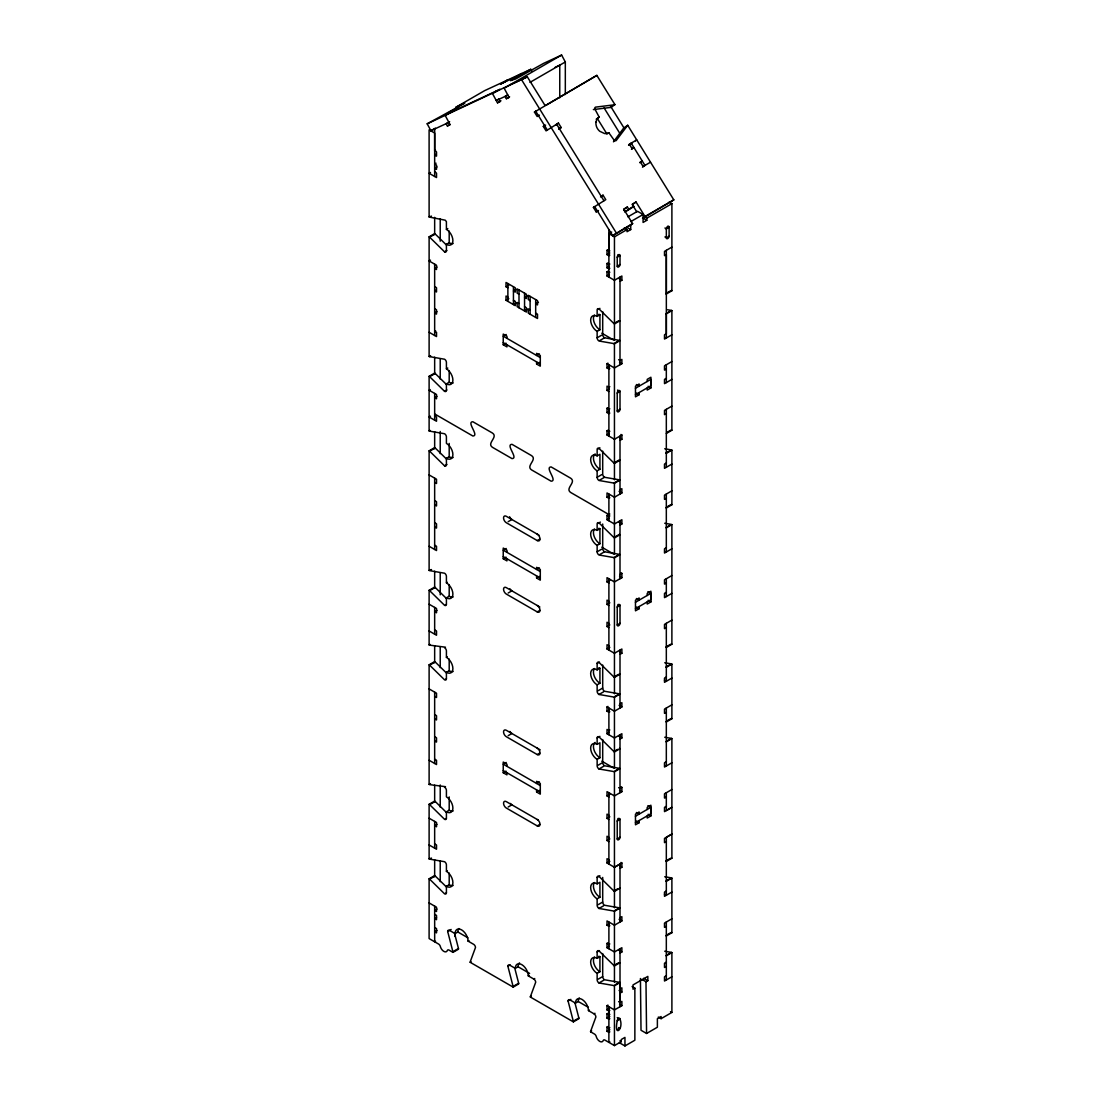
<?xml version="1.0" encoding="UTF-8"?>
<svg xmlns="http://www.w3.org/2000/svg" width="1101" height="1101" viewBox="0 0 1101 1101"><rect width="100%" height="100%" fill="white"/><g stroke="black" fill="none" stroke-linecap="round" stroke-linejoin="round"><path stroke-width="1.5" d="M454.548 933.318L458.456 948.498A2.615 1.514 60 0 1 458.539 949.158L452.979 952.365L449.07 950.108A2.615 1.514 60 0 0 447.323 950.521A5.244 3.028 60 0 1 443.827 951.36A5.244 3.028 60 0 1 440.331 946.488A2.615 1.514 60 0 0 438.583 944.052L429.101 938.575L429.115 878.777L434.675 875.57A2.629 1.514 60 0 1 435.212 875.969L446.387 886.938M434.675 171.219L436.533 173.27L436.533 177.55L429.101 173.27L430.505 172.472M436.051 154.278L434.661 155.076L436.533 156.149L436.533 151.869L434.675 150.809L434.675 128.982M609.816 1018.673L608.894 1019.196L607.023 1018.122L607.023 1013.842L608.881 1014.916L608.881 1010.993L609.803 1010.457M609.816 255.129L608.894 255.666L607.023 254.592L607.023 250.312L608.881 251.386L608.881 229.559M620.001 1006.713L620.001 982.56L614.441 985.78L614.454 1045.592L621.253 1041.67L621.253 1039.537L624.955 1037.39L624.955 1045.95L619.395 1042.743M666.325 337.993L666.325 313.854L671.885 310.633L671.885 430.257L666.325 433.464M669.119 202.075L671.899 203.671L671.885 290.774L666.325 293.981L666.339 250.326M617.221 1020.792L620.001 1019.196C624.047 1029.05 613.684 1038.257 617.221 1020.792A1.968 1.129 -60 0 1 618.624 1018.397A1.968 1.129 -60 0 1 620.014 1019.196L617.234 1017.599M595.999 122.06L596.742 119.72A9.152 7.473 54.6 0 1 599.178 117.119L594.623 108.559A2.629 2.147 54.9 0 1 595.517 107.141L614.317 104.815A2.574 2.092 55.6 0 0 614.909 104.595L596.838 75.391L534.439 112.054L537.192 116.513L539.352 115.096M574.942 1002.832L578.851 1018.012A2.615 1.514 60 0 1 578.933 1018.659L573.373 1021.879L530.379 997.052A2.615 1.514 60 0 1 530.462 996.488L535.678 982.285A2.615 1.514 60 0 0 533.82 979.064L528.26 975.858A9.18 5.299 60 0 0 521.778 964.627A9.18 5.299 60 0 0 515.296 968.371L509.735 965.164A2.615 1.514 60 0 0 507.878 966.224L513.094 986.468A2.615 1.514 60 0 1 513.176 987.115L518.736 983.909A2.615 1.514 60 0 0 518.654 983.248L514.745 968.082M614.454 1045.592L604.972 1040.115A2.615 1.514 60 0 0 603.486 1040.115L602.701 1041.367A5.244 3.028 60 0 1 599.178 1040.995A5.244 3.028 60 0 1 596.233 1036.495A2.615 1.514 60 0 0 594.485 1034.059L590.576 1031.802A2.615 1.514 60 0 1 590.659 1031.238L595.875 1017.035A2.615 1.514 60 0 0 594.017 1013.828L588.457 1010.608A9.18 5.299 60 0 0 581.975 999.378A9.18 5.299 60 0 0 575.493 1003.121L569.933 999.914A2.615 1.514 60 0 0 568.075 1000.988L573.291 1021.219A2.615 1.514 60 0 1 573.373 1021.879M613.463 141.823L623.496 128.294A2.574 2.106 54.6 0 1 623.84 127.977L627.694 125.266L673.812 199.859L642.709 218.287M596.838 75.391L545.986 105.228M558.716 129.299L561.193 127.551L558.441 123.092L546.068 130.868L543.316 126.422L544.555 125.542M555.964 124.853L558.441 123.092M593.37 109.577L610.601 107.43L612.459 106.123M614.909 104.595L611.179 107.224A2.629 2.147 55.7 0 1 610.752 107.403L610.601 107.43M596.219 119.252A9.138 7.446 54.9 0 1 597.32 118.44L599.178 117.119M627.694 125.266L616.175 140.556A2.629 2.147 55.1 0 1 614.468 140.667L608.825 132.712L606.954 134.019L597.32 118.44M628.712 144.878L631.19 143.13L644.966 165.411L642.489 167.159M635.511 140.804L636.75 139.923L629.332 144.203L632.098 148.663L633.942 147.589L631.465 149.337M639.722 162.7L642.213 160.952L640.355 162.026L643.108 166.471L650.526 162.191M600.54 196.941L603.031 195.194L605.784 199.653L593.411 207.428L596.164 211.874L598.476 210.539M596.164 211.874L597.403 211.007M625.051 211.86L628.767 209.231L627.391 207.002L623.675 209.63L625.051 211.86L629.992 208.997L633.708 206.382L632.332 204.153L636.034 202.006L644.993 216.484L642.516 218.232M636.034 202.006L632.318 204.635L636.791 211.874M594.65 206.548L612.638 235.642L632.635 223.627L623.689 209.149L627.391 207.002M632.635 223.627L612.638 235.642M448.905 122.404L430.904 130.716L427.188 123.807L461.071 105.269L464.773 103.136L455.828 107.279L484.633 90.64L530.765 69.308L531.687 71.042M446.745 113.83L457.727 107.485M452.594 111.201L445.189 115.481L450.144 124.702L447.391 125.982L446.153 123.67L449.621 121.674M453.502 111.008L455.346 109.935M506.543 80.676L507.933 79.864L500.515 84.144L505.125 81.804M513.383 77.978L511.525 79.052L521.695 73.506M495.326 91.658L497.184 90.585M565.322 94.521L565.322 61.973L561.606 55.05L504.162 88.218L509.116 97.438L506.364 98.718L505.125 96.406L507.437 95.071M430.904 130.716L435.349 128.156M427.188 123.807L527.338 76.864L544.954 105.352M447.391 125.982L449.703 124.647M499.207 98.801L496.234 100.521L507.878 95.14M529.966 82.382L565.322 61.973M450.749 112.274L499.937 89.319L492.519 93.599L497.487 102.82L500.955 100.81M506.364 98.718L509.612 96.847M434.675 150.809L435.597 150.273M436.051 163.196L434.661 163.994L436.533 165.067L436.533 169.348L434.675 168.288L436.987 166.939M534.439 112.054L536.751 110.719M543.316 126.422L545.628 125.087M559.349 128.624L561.193 127.551M434.661 176.477L434.661 133.042L429.101 129.835L429.115 216.952L430.037 216.415M429.115 216.952A2.629 1.514 60 0 0 429.651 217.158L431.496 216.099M446.387 384.455L435.212 373.487A2.629 1.514 60 0 0 434.675 373.088L429.115 376.294A2.629 1.514 60 0 1 429.651 376.693L444.556 391.323A2.615 1.514 60 0 0 446.414 390.263L446.414 383.836A9.18 5.299 60 0 0 452.896 380.093A9.18 5.299 60 0 0 446.414 368.863L446.414 362.435A2.615 1.514 60 0 0 444.556 359.229L429.651 356.641A2.629 1.514 60 0 1 429.115 356.435L429.115 236.811L434.675 233.605A2.629 1.514 60 0 1 435.212 234.004L446.387 244.972M430.574 236.674L435.212 234.004M429.115 236.811A2.629 1.514 60 0 1 429.651 237.21L444.556 251.84A2.615 1.514 60 0 0 446.414 250.78L446.414 244.353A9.18 5.299 60 0 0 452.896 240.61A9.18 5.299 60 0 0 446.414 229.38L447.804 228.568M446.414 244.353L449.194 242.757A9.18 5.299 60 0 0 453.172 243.472M628.588 145.112L631.795 143.419M430.505 260.153L429.115 260.951L436.533 265.231L436.533 269.511L434.675 268.451L436.987 267.103M444.556 251.84L446.882 250.505M435.597 290.375L434.675 290.912L436.533 291.985L436.533 287.705L434.675 286.632M601.174 196.267L603.031 195.194M593.411 207.428L594.334 206.892M436.987 311.693L434.675 313.028L436.533 314.102L436.533 309.821L434.675 308.748M628.767 209.231L633.708 206.382M516.218 289.425L513.438 291.022L515.296 292.095L515.296 287.815L506.02 282.462L506.02 286.742L508.8 285.145M627.914 216.842L637.52 211.296L643.08 214.502L643.08 222.457L646.796 220.31L646.796 218.177L671.899 203.671M435.597 330.685L434.675 331.222L436.533 332.282L436.533 336.562L429.101 332.282M608.894 277.067L608.894 233.632L611.688 232.022M630.735 221.631L643.08 214.502M644.993 216.484L673.812 199.859M608.894 233.632L614.454 236.853L627.019 229.586L627.019 231.733L630.735 229.586L630.735 224.81M507.878 297.091L506.02 296.018L506.02 300.298L508.8 298.688M527.338 295.839L524.558 297.449L526.416 298.509L526.416 294.228L517.14 288.889L517.14 293.169L518.998 294.228M607.023 250.312L607.945 249.776M516.397 302.871L513.438 304.578L513.438 286.742M608.881 251.386L609.803 250.849M429.115 356.435L430.505 355.623M429.651 356.641L430.574 356.118M607.023 254.592L609.803 252.982M538.458 302.266L535.678 303.862L537.522 304.936L537.522 300.656L528.26 295.302L528.26 299.582L530.118 300.656M617.221 257.262L620.001 255.652A1.968 1.129 -60 0 0 618.624 254.771A1.968 1.129 -60 0 0 617.234 257.18L617.221 266.181A1.968 1.129 -60 0 0 618.624 266.896A1.968 1.129 -60 0 0 620.014 264.488M666.339 228.925L669.119 227.315A1.968 1.129 -60 0 0 667.729 226.421A1.968 1.129 -60 0 0 666.339 228.829L666.339 237.844L669.119 236.233L669.119 227.219L667.729 226.421M527.517 309.285L524.558 310.991L524.558 293.169M609.803 268.314L608.881 268.85L607.023 267.791L607.023 263.511L607.945 262.974M609.816 264.047L608.894 264.584L607.023 263.511M607.023 267.791L609.335 266.442M620.014 281.347L621.872 280.273L621.872 275.993L614.441 280.273L607.023 275.993L607.023 271.713L607.945 271.176M617.221 266.181L620.001 264.57L620.014 255.57L618.143 254.592M609.803 272.25L608.881 272.773L607.023 271.713M430.574 376.157L435.212 373.487M446.414 368.863L447.804 368.051M607.023 275.993L609.335 274.644M506.212 334.498L503.24 336.204L540.302 357.605M671.899 247.106L664.495 251.386L664.495 255.666L666.339 254.606L666.339 333.727L664.495 334.787L664.495 339.067L671.899 334.787M506.955 338.351L506.955 336.204L503.24 334.071L503.24 344.764L506.02 343.168M430.23 389.603L429.115 390.236L436.533 394.516L436.533 398.796L434.675 397.736L436.987 396.388M446.414 383.836L449.194 382.24A9.18 5.299 60 0 0 453.172 382.955M444.556 391.323L446.882 389.988M598.063 309.436L599.921 308.376M597.141 331.373A9.18 5.299 60 0 1 590.659 320.143A9.18 5.299 60 0 1 597.141 316.4L599.921 314.79L599.921 329.777L597.141 331.373L597.141 337.801A2.615 1.514 60 0 0 598.999 341.007L613.904 343.595A2.629 1.514 60 0 1 614.441 343.801L620.001 340.594A2.629 1.514 60 0 0 619.464 340.374L604.545 337.801L599.921 340.47M430.505 416.192L429.115 416.99L436.533 421.27L436.533 416.99L434.675 415.917L435.597 415.38M539.38 353.861L536.6 355.472L536.6 353.325L540.302 355.472L540.302 366.165L536.6 364.032L536.6 361.885M536.6 364.032L539.38 362.422M614.826 323.006L618.542 320.873M666.724 293.045L670.426 290.912M429.115 376.294L429.115 430.931L430.037 430.408M620.001 320.735L614.441 323.942A2.629 1.514 60 0 1 613.904 323.543L598.999 308.913A2.615 1.514 60 0 0 597.141 309.973L597.141 316.4M597.141 337.801L601.765 335.117M613.904 343.595L618.542 340.911M666.724 313.097L671.349 310.427A2.629 1.514 60 0 1 671.885 310.633M445.492 604.779L446.414 604.243L446.414 597.829A9.18 5.299 60 0 0 452.896 594.086A9.18 5.299 60 0 0 446.414 582.856L446.414 576.429A2.615 1.514 60 0 0 444.556 573.222L429.651 570.635A2.615 1.514 60 0 1 429.115 570.414L429.115 450.804L434.675 447.598A2.629 1.514 60 0 1 435.212 447.983L446.387 458.966M430.574 450.667L435.212 447.983M609.803 368.491L608.881 369.014L607.023 367.954L607.023 363.674L607.945 363.137M429.115 450.804A2.629 1.514 60 0 1 429.651 451.204L444.556 465.833A2.615 1.514 60 0 0 446.414 464.76L446.414 458.346L449.194 456.736A9.18 5.299 60 0 0 453.172 457.465M607.023 367.954L609.335 366.605M444.556 465.833L446.882 464.498M618.624 359.669L620.014 360.467L621.872 359.394L621.872 363.674L614.441 367.954L607.023 363.674M609.803 386.671L608.881 387.208L607.023 386.134L607.023 390.415L608.881 391.488M607.023 390.415L609.335 389.08M617.221 393.098L620.001 391.488L620.014 409.324A1.968 1.129 -60 0 1 618.624 411.733A1.968 1.129 -60 0 1 617.234 410.934L617.221 393.098A1.968 1.129 -60 0 1 618.624 390.69A1.968 1.129 -60 0 1 620.014 391.502L617.537 390.071M671.899 361.541L664.495 365.821L664.495 370.101L666.339 369.028M635.442 388.281L650.884 379.363L650.884 385.777L635.442 394.695M609.803 413.068L608.881 413.604L607.023 412.531L607.023 408.251L607.945 407.714M609.803 408.788L608.881 409.324L607.023 408.251M607.023 412.531L609.335 411.196M666.339 378.304L664.495 379.377L664.495 383.657L671.899 379.377M639.172 392.562L639.172 394.695L635.47 396.842L635.47 386.134L639.172 384.001L639.172 386.134L636.392 384.538M647.209 381.51L647.209 379.363L650.911 377.23L650.911 387.924L647.209 390.071L647.209 387.924M617.221 410.921L620.001 409.324M614.454 439.285L607.023 435.005L607.023 430.725L607.945 430.188M609.803 431.262L608.881 431.785L607.023 430.725M607.023 435.005L609.335 433.656M598.063 448.933L599.921 447.859M614.441 439.285L621.872 435.005L621.872 439.285L620.014 440.359M671.899 406.118L664.495 410.398L664.495 414.678L666.339 413.604M597.141 470.856A9.18 5.299 60 0 1 590.659 459.626A9.18 5.299 60 0 1 597.141 455.883L599.921 454.273L599.921 469.26L597.141 470.856L597.141 477.284A2.615 1.514 60 0 0 598.999 480.49L613.904 483.078A2.629 1.514 60 0 1 614.441 483.284L620.001 480.077A2.629 1.514 60 0 0 619.464 479.857L604.545 477.284L599.921 479.953M508.18 521.668L511.896 519.521A3.936 2.271 60 0 1 509.57 516.727M614.826 462.489L619.464 459.819A2.615 1.514 60 0 0 620.001 460.218L614.441 463.425A2.615 1.514 60 0 1 613.904 463.026L598.999 448.396A2.615 1.514 60 0 0 597.141 449.456L597.141 455.883M666.724 432.542L671.349 429.858A2.629 1.514 60 0 0 671.885 430.257M429.115 570.414L430.505 569.616M430.574 570.098L431.496 569.561M597.141 477.284L601.779 474.6M613.904 483.078L618.542 480.394M670.426 450.433L665.788 453.117A2.629 1.514 60 0 1 666.325 453.337L671.885 450.116L671.885 504.767L666.325 507.974A2.629 1.514 60 0 1 665.788 507.575M445.492 647.195L429.651 645.145A2.629 1.514 60 0 1 429.115 644.925L429.115 590.287L434.675 587.081A2.629 1.514 60 0 1 435.212 587.466L446.387 598.449M429.115 590.287A2.629 1.514 60 0 1 429.651 590.687L434.276 588.003M446.414 582.856L447.336 582.319M506.212 548.491L503.24 550.197L540.302 571.598M620.014 489.752L621.872 488.679L621.872 492.959L614.441 497.239L607.023 492.959L607.023 497.239L609.335 495.904M666.339 463.012L664.495 464.071L664.495 468.352L671.899 464.071M506.955 552.344L506.955 550.197L503.24 548.064L503.24 558.757L506.02 557.147M609.803 497.776L608.881 498.299L607.023 497.239M538.912 535.127L506.336 516.314A3.936 2.271 60 0 0 503.556 517.924A3.936 2.271 60 0 0 506.336 522.741L537.219 540.563L539.696 539.146M446.414 597.829L449.194 596.219A9.18 5.299 60 0 0 453.172 596.948M436.987 610.381L434.675 611.716L436.533 612.789L436.533 608.509L429.101 604.215M620.014 525.067L621.872 523.993L621.872 519.713L614.441 523.98L607.023 519.7L607.023 515.419L607.945 514.883M609.803 514.002L608.881 514.539L570.69 492.477C564.62 488.445 576.759 482.266 570.703 478.219L551.119 466.92C544.321 467.058 557.932 481.068 551.133 481.192L531.549 469.893C525.494 465.861 537.632 459.668 531.563 455.635L511.993 444.322C505.18 444.46 518.805 458.47 512.006 458.608L492.422 447.295C486.353 443.263 498.492 437.069 492.436 433.037L472.852 421.738C466.053 421.862 479.664 435.872 472.866 436.01L434.675 413.962M609.803 515.956L608.881 516.493L607.023 515.419M598.063 523.429L600.389 522.094M607.023 519.7L609.335 518.365M597.141 545.367A9.18 5.299 60 0 1 590.659 534.136A9.18 5.299 60 0 1 597.141 530.393L599.921 528.783L599.921 543.756L597.141 545.367L597.141 551.78A2.615 1.514 60 0 0 598.999 555L613.904 557.574A2.629 1.514 60 0 1 614.441 557.794L620.001 554.587A2.629 1.514 60 0 0 619.464 554.367L604.545 551.78L599.921 554.464M671.899 490.826L664.495 495.106L664.495 499.386L666.339 498.313M539.38 567.855L536.6 569.451L536.6 567.318L540.302 569.451L540.302 580.158L536.6 578.011L536.6 575.878M508.18 592.999L511.896 590.852A3.936 2.271 60 0 1 509.928 588.787M536.6 578.011L539.38 576.415M615.762 536.462L619.464 534.329M667.646 506.501L670.426 504.905M429.115 644.925L430.037 644.388M620.001 534.714L614.441 537.935A2.629 1.514 60 0 1 613.904 537.536L598.999 522.892A2.615 1.514 60 0 0 597.141 523.966L597.141 530.393M597.141 551.78L601.779 549.11M613.904 557.574L618.542 554.904M670.426 524.943L665.788 527.627A2.629 1.514 60 0 1 666.325 527.833L671.885 524.626L671.885 644.25L666.325 647.457A2.615 1.514 60 0 1 665.788 647.058M445.492 786.678L429.651 784.628A2.615 1.514 60 0 1 429.115 784.407L429.115 664.798L434.675 661.577A2.629 1.514 60 0 1 435.212 661.976L446.387 672.959M429.115 664.798A2.629 1.514 60 0 1 429.651 665.183L434.276 662.513M445.492 679.289L446.414 678.753L446.414 672.339A9.18 5.299 60 0 0 452.896 668.596A9.18 5.299 60 0 0 446.414 657.352L447.336 656.815M539.834 606.995L506.336 587.645A3.936 2.271 60 0 0 503.556 589.255A3.936 2.271 60 0 0 506.336 594.072L537.219 611.895L539.696 610.477M446.414 672.339L449.194 670.729A9.18 5.299 60 0 0 453.172 671.445M620.936 572.85L621.872 573.387L621.872 577.667L614.441 581.934L607.023 577.653L607.023 581.934L609.803 580.337M620.014 574.461L621.872 573.387M666.339 547.706L664.495 548.78L664.495 553.06L671.899 548.78M608.881 601.201L607.023 600.128L607.023 604.408L609.803 602.798M617.221 607.078L620.001 605.481L620.014 623.317A1.968 1.129 -60 0 1 618.624 625.726A1.968 1.129 -60 0 1 617.234 624.928L617.221 607.078A1.968 1.129 -60 0 1 618.624 604.683A1.968 1.129 -60 0 1 620.014 605.495L618.156 604.421M671.899 575.534L664.495 579.814L664.495 584.094L666.339 583.021M635.442 602.275L650.884 593.356L650.884 599.77L635.442 608.688M608.881 623.317L607.023 622.244L607.023 626.524L609.803 624.914M666.339 592.297L664.495 593.356L664.495 597.637L671.899 593.356M639.172 606.555L639.172 608.688L635.47 610.835L635.47 600.128L639.172 597.994L639.172 600.128L636.392 598.531M647.209 595.49L647.209 593.356L650.911 591.209L650.911 601.917L647.209 604.05L647.209 601.917M617.221 624.914L620.001 623.317M620.014 654.352L621.872 653.278L621.872 648.998L614.441 653.265L607.023 648.984L609.803 647.388M602.701 665.059L602.701 688.056A2.615 1.514 60 0 0 604.545 691.263L619.464 693.85A2.629 1.514 60 0 1 620.001 694.07L614.441 697.277A2.629 1.514 60 0 0 613.904 697.057L598.999 694.483A2.615 1.514 60 0 1 597.141 691.263L597.141 684.85A9.18 5.299 60 0 1 590.659 673.619A9.18 5.299 60 0 1 597.141 669.876L597.141 663.449L599.453 662.114M671.899 620.111L664.495 624.391L664.495 628.671L666.339 627.598M597.141 669.876L599.921 668.266L599.921 683.239L597.141 684.85M508.18 735.661L511.896 733.514A3.936 2.271 60 0 1 509.928 731.436M597.141 663.449A2.615 1.514 60 0 1 598.999 662.375L613.904 677.019L618.542 674.349M666.724 646.521L670.426 644.388M429.115 784.407L430.505 783.609M620.001 674.197L614.441 677.418A2.629 1.514 60 0 1 613.904 677.019M598.063 690.74L602.701 688.056M598.999 694.483L603.623 691.8M614.826 696.52L619.464 693.85M666.724 666.573L671.349 663.889A2.629 1.514 60 0 1 671.885 664.109L671.885 718.747L666.325 721.967A2.629 1.514 60 0 1 665.926 721.678M445.492 893.283L446.414 892.746L446.414 886.319A9.18 5.299 60 0 0 452.896 882.575A9.18 5.299 60 0 0 446.414 871.345L446.414 864.932A2.615 1.514 60 0 0 444.556 861.711L429.651 859.138A2.629 1.514 60 0 1 429.115 858.918L429.115 804.28L434.675 801.06A2.629 1.514 60 0 1 435.212 801.459L446.387 812.442M671.885 664.109L666.325 667.316A2.629 1.514 60 0 0 665.788 667.11M429.115 804.28A2.629 1.514 60 0 1 429.651 804.666L434.276 801.996M506.212 762.47L503.24 764.19L540.302 785.591M609.803 711.755L608.881 712.292L607.023 711.218L607.023 706.938L607.945 706.415M607.023 711.218L609.335 709.884M620.014 703.745L621.872 702.672L621.872 706.952L614.441 711.218L607.023 706.938M666.339 676.991L664.495 678.065L664.495 682.345L671.899 678.065M506.955 766.324L506.955 764.19L503.24 762.043L503.24 772.751L506.02 771.14M540.206 749.864L506.336 730.307A3.936 2.271 60 0 0 503.556 731.917A3.936 2.271 60 0 0 506.336 736.72L537.219 754.557L539.696 753.125M445.492 818.772L446.414 818.236L446.414 811.822L449.194 810.212A9.18 5.299 60 0 0 453.172 810.928M436.987 824.374L434.675 825.709L436.533 826.782L436.533 822.502L429.101 818.208M609.803 729.949L608.881 730.486L607.023 729.413L607.023 733.693L614.454 737.987L621.872 733.706L621.872 737.987L620.014 739.06M602.701 739.555L602.701 762.566A2.615 1.514 60 0 0 604.545 765.773L619.464 768.36A2.629 1.514 60 0 1 620.001 768.581L614.441 771.787A2.629 1.514 60 0 0 613.904 771.567L598.999 768.98A2.615 1.514 60 0 1 597.141 765.773L597.141 759.36A9.18 5.299 60 0 1 590.659 748.116A9.18 5.299 60 0 1 597.141 744.372L597.141 737.959L599.921 736.349M607.023 733.693L609.335 732.358M597.141 744.372L599.921 742.776L599.921 757.749L597.141 759.36M671.899 704.819L664.495 709.099L664.495 713.379L666.339 712.306M539.38 781.848L536.6 783.444L536.6 781.311L540.302 783.444L540.302 794.151L536.6 792.004L536.6 789.871M508.18 806.992L511.896 804.845A3.936 2.271 60 0 1 510.369 803.441M536.6 792.004L539.38 790.408M597.141 737.959A2.615 1.514 60 0 1 598.999 736.886L613.904 751.529L616.216 750.18M616.684 749.919L617.606 749.382M666.724 721.031L670.426 718.898M429.115 858.918L430.037 858.381M430.574 858.601L431.496 858.064M598.063 765.236L602.701 762.566M598.999 768.98L603.623 766.31M614.826 771.03L619.464 768.36M666.724 741.069L671.349 738.399A2.629 1.514 60 0 1 671.885 738.62L671.885 858.23L666.325 861.45A2.615 1.514 60 0 1 665.788 861.051L669.27 859.041M671.885 738.62L666.325 741.826A2.629 1.514 60 0 0 665.788 741.606M429.115 878.777A2.629 1.514 60 0 1 429.651 879.176L434.276 876.506M446.414 871.345L447.336 870.808M538.361 820.135L506.336 801.638A3.936 2.271 60 0 0 503.556 803.235A3.936 2.271 60 0 0 506.336 808.051L537.219 825.888L539.696 824.456M446.414 886.319L449.194 884.722A9.18 5.299 60 0 0 453.172 885.438M620.936 786.843L621.872 787.38L621.872 791.66L614.441 795.927L607.023 791.647L607.023 795.927L609.803 794.33M621.872 787.38L620.014 788.454L618.624 787.642M666.339 761.699L664.495 762.773L664.495 767.053L671.899 762.773M436.987 909.082L434.675 910.417L436.533 911.49L436.533 907.21L429.101 902.916M608.881 815.194L607.023 814.121L607.023 818.401L609.803 816.791M436.505 917.532L434.661 918.606L436.533 919.693L436.533 915.413L434.675 914.339M617.221 821.071L620.001 819.474L620.014 837.31A1.968 1.129 -60 0 1 618.624 839.719A1.968 1.129 -60 0 1 617.234 838.921L617.221 821.071A1.968 1.129 -60 0 1 618.624 818.676A1.968 1.129 -60 0 1 620.014 819.474L618.156 818.415M671.899 789.513L664.495 793.793L664.495 798.074L666.339 797.014M436.987 930.483L434.675 931.818L436.533 932.877L436.533 928.597L434.661 927.524M635.442 816.254L650.884 807.336L650.884 813.763L635.442 822.681M452.979 952.365A2.615 1.514 60 0 0 452.896 951.704L447.68 931.474L451.149 929.464M608.881 837.297L607.023 836.237L607.023 840.503L609.803 838.907M666.339 806.276L664.495 807.35L664.495 811.63L671.899 807.35L666.325 810.556L666.325 792.72M639.172 820.534L639.172 822.681L635.47 824.814L635.47 814.121L639.172 811.974L639.172 814.121L636.392 812.51M647.209 809.483L647.209 807.35L650.911 805.203L650.911 815.91L647.209 818.043L647.209 815.91M435.597 941.259L434.675 941.795L434.661 906.123M617.221 838.907L620.001 837.297M447.68 931.474A2.615 1.514 60 0 1 449.538 930.4L455.098 933.62L457.878 932.01A9.166 5.299 60 0 1 458.924 928.528M455.098 933.62A9.18 5.299 60 0 1 461.58 929.863A9.18 5.299 60 0 1 468.063 941.107L468.985 940.571M453.832 951.168L458.456 948.498M620.014 868.345L621.872 867.271L621.872 862.991L614.454 867.271L607.023 862.978L609.803 861.367M614.441 867.258L620.001 864.051L620.001 922.005M671.885 834.09L666.325 837.297L666.325 895.251L664.467 894.191M602.701 877.442L602.701 902.049A2.615 1.514 60 0 0 604.545 905.256L619.464 907.843A2.629 1.514 60 0 1 620.001 908.064L614.441 911.27A2.629 1.514 60 0 0 613.904 911.05L598.999 908.463A2.615 1.514 60 0 1 597.141 905.256L597.141 898.843A9.18 5.299 60 0 1 590.659 887.599A9.18 5.299 60 0 1 597.141 883.855L597.141 877.442L599.921 875.832M671.899 834.104L664.495 838.384L664.495 842.664L666.339 841.591M597.141 883.855L599.921 882.259L599.921 897.232L597.141 898.843M513.176 987.115L470.182 962.302L471.104 961.765M597.141 877.442A2.615 1.514 60 0 1 598.999 876.368L613.904 891.012L617.606 888.865M669.504 858.904L670.426 858.381M598.063 904.719L602.701 902.049M598.999 908.463L603.623 905.793M507.878 966.224L510.19 964.889M614.826 910.513L619.464 907.843M666.724 880.552L671.349 877.882A2.629 1.514 60 0 1 671.885 878.103L671.885 932.74L666.325 935.946A2.629 1.514 60 0 1 665.788 935.561M515.296 968.371L518.076 966.761A9.18 5.299 60 0 1 519.521 962.88M671.885 878.103L666.325 881.309A2.629 1.514 60 0 0 665.788 881.089M620.014 917.739L621.872 916.665L621.872 920.945L614.441 925.212L607.023 920.931L607.023 925.212L609.335 923.877M666.339 890.984L664.495 892.058L664.495 896.338L671.899 892.058M609.803 925.748L608.881 926.285L607.023 925.212M528.26 975.858L529.182 975.321M514.029 985.932L518.654 983.248M533.82 979.064L534.742 978.528M620.014 953.039L621.872 951.98L621.872 947.7L614.441 951.966L607.023 947.686L607.023 943.406L607.945 942.869M609.803 943.942L608.881 944.479L607.023 943.406M614.441 985.78A2.629 1.514 60 0 0 613.904 985.56L598.999 982.973A2.615 1.514 60 0 1 597.141 979.766L597.141 973.339A9.18 5.299 60 0 1 590.659 962.109A9.18 5.299 60 0 1 597.141 958.365L597.141 951.952L599.453 950.603M607.023 947.686L609.335 946.351M530.462 996.488L531.384 995.951M530.379 997.052L531.301 996.515M597.141 958.365L599.921 956.755L599.921 971.743L597.141 973.339M671.899 918.798L664.495 923.078L664.495 927.359L666.339 926.299M597.141 951.952A2.615 1.514 60 0 1 598.999 950.879L613.904 965.508L618.542 962.838M666.724 935.024L670.426 932.877M620.001 962.701L614.441 965.907A2.629 1.514 60 0 1 613.904 965.508M598.063 979.229L602.701 976.559L602.701 953.549M568.075 1000.988L570.855 999.378M598.999 982.973L603.623 980.303M575.493 1003.121L578.273 1001.525A9.18 5.299 60 0 1 579.319 998.029M614.826 985.023L619.464 982.353A2.629 1.514 60 0 1 620.001 982.56M666.724 955.062L671.349 952.393A2.629 1.514 60 0 1 671.885 952.613L671.899 1012.425L661.095 1018.673L658.315 1017.063M671.885 952.613L666.325 955.819A2.629 1.514 60 0 0 665.788 955.599M666.339 962.136L664.495 963.21L664.495 967.49L666.339 966.417M588.457 1010.608L589.393 1010.085M620.001 948.759L620.014 988.891L621.872 987.817L621.872 992.097L620.014 993.171L620.014 1002.433L618.624 1001.635M574.227 1020.682L578.851 1018.012M624.955 1045.95L634.864 1040.225L634.864 988.161L633.006 989.221L633.006 984.941L647.842 976.394L647.842 980.674L645.984 981.734L641.814 979.326M608.881 1010.993L607.023 1009.92L607.023 1005.64L607.945 1005.103M594.017 1013.828L594.953 1013.292M607.023 1009.92L609.335 1008.585M620.014 1002.433L621.872 1001.373L621.872 1005.653L614.441 1009.92L607.023 1005.64M666.339 975.692L664.495 976.766L664.495 981.046L671.899 976.766M607.023 1013.842L607.945 1013.305M608.881 1014.916L609.803 1014.379M607.023 1018.122L609.803 1016.512M590.659 1031.238L591.581 1030.701M590.576 1031.802L591.498 1031.279M609.803 1031.857L608.881 1032.394L607.023 1031.32L607.023 1027.04L607.945 1026.504M609.816 1027.577L608.894 1028.114L607.023 1027.04M607.023 1031.32L609.803 1029.71M617.221 1029.71L620.001 1028.114M609.803 1041.835L608.881 1042.372L608.894 1006.713M640.424 978.528L641.016 1030.261L646.576 1033.467L657.38 1027.233L657.38 1018.673L661.095 1016.526L661.095 1018.673M530.765 69.308L510.479 80.621L515.598 78.997L543.55 63.404L561.606 55.05M502.373 83.084L516.135 76.712M454.754 108.765L456.131 108.132M509.722 85.011L527.338 76.864M555.124 67.326L559.762 65.179L559.762 97.728M497.487 102.82L500.239 101.553L499.001 99.241M608.825 132.712L607.559 133.262A9.221 7.528 55.3 0 1 604.49 133.51L599.742 131.267A9.166 7.473 54.8 0 1 596.425 126.381L596.026 124.661A9.166 7.473 54.8 0 1 595.999 122.06M429.651 217.158L445.231 220.186L446.4 221.618L446.414 229.38M667.633 309.78L671.349 310.427M664.729 448.754L671.349 449.91A2.629 1.514 60 0 1 671.885 450.116M664.729 523.264L671.349 524.406A2.629 1.514 60 0 1 671.885 524.626M664.729 662.747L671.349 663.889M664.729 737.257L671.349 738.399M664.729 876.74L671.349 877.882M664.729 951.236L671.349 952.393M619.464 982.353L604.545 979.766A2.615 1.514 60 0 1 602.701 976.559M664.949 228.017L666.339 228.829M644.016 216.567L646.796 218.177M642.626 217.902L646.796 220.31M664.949 236.935L666.339 237.747A1.968 1.129 -60 0 0 667.729 238.545A1.968 1.129 -60 0 0 669.119 236.137M626.565 227.178L630.735 229.586M624.239 227.976L627.019 229.586M619.092 278.677L621.872 280.273M601.807 333.19L613.587 340.003M506.02 286.742L507.878 287.815M513.438 300.298L515.296 301.371L515.296 305.651L506.02 300.298M518.998 303.504L517.14 302.431L517.14 306.711L526.416 312.065L526.416 307.785L524.558 306.711M530.118 309.931L528.26 308.858L528.26 313.138L537.522 318.492L537.522 314.212L535.678 313.138M619.546 362.339L621.872 363.674M648.131 386.313L650.911 387.924M636.392 393.098L639.172 394.695M503.24 342.631L540.302 364.032M503.24 344.764L506.955 346.911L506.955 344.764M620.936 434.468L621.872 435.005M619.546 437.95L621.872 439.285M619.092 491.363L621.872 492.959M619.092 522.383L621.872 523.993M601.807 547.183L613.587 553.996M647.911 591.636L650.884 593.356M619.546 576.332L621.872 577.667M648.131 600.306L650.911 601.917M429.101 474.93L436.533 479.224L436.533 483.504L434.675 482.431M607.023 581.934L608.881 583.007M636.392 607.091L639.172 608.688M434.675 500.625L436.533 501.698L436.533 505.978L434.675 504.905M607.023 604.408L608.881 605.481M503.24 556.624L540.302 578.011M503.24 558.757L506.955 560.904L506.955 558.757M434.675 522.741L436.533 523.801L436.533 528.081L434.675 527.021M607.023 626.524L608.881 627.584M434.675 545.201L436.533 546.275L436.533 550.555L429.101 546.261M608.881 645.778L607.023 644.704L607.023 648.984M619.546 651.943L621.872 653.278M664.467 680.198L666.325 681.271L666.325 623.317M619.092 705.356L621.872 706.952M434.675 629.91L436.533 630.983L436.533 635.263L429.101 630.969M619.092 736.376L621.872 737.987M601.807 761.176L613.587 767.989M647.911 805.629L650.884 807.336M619.546 790.325L621.872 791.66M648.131 814.3L650.911 815.91M429.101 688.923L436.533 693.217L436.533 697.497L434.675 696.424M607.023 795.927L608.881 797M636.392 821.071L639.172 822.681M434.675 714.618L436.533 715.678L436.533 719.958L434.675 718.898M607.023 818.401L608.881 819.474M503.24 770.604L540.302 792.004M503.24 772.751L506.955 774.884L506.955 772.751M434.675 736.72L436.533 737.794L436.533 742.074L434.675 741.001M607.023 840.503L608.881 841.577M620.936 862.455L621.872 862.991M434.675 759.195L436.533 760.268L436.533 764.548L429.101 760.254M608.881 859.771L607.023 858.697L607.023 862.978M619.546 865.937L621.872 867.271M619.092 919.335L621.872 920.945M434.675 843.903L436.533 844.976L436.533 849.243L429.101 844.962M619.092 950.369L621.872 951.98M643.672 978.266L647.842 980.674M632.084 986.551L634.864 988.161M670.509 1011.626L671.899 1012.425M619.092 990.487L621.872 992.097M619.546 1004.305L621.872 1005.653M457.878 932.01L467.966 937.832M518.076 966.761L529.595 973.422M578.273 1001.525L588.361 1007.346M618.624 1027.577L620.014 1028.375M468.063 941.107L473.623 944.314A2.615 1.514 60 0 1 475.481 947.521L470.251 961.737A2.615 1.514 60 0 0 470.182 962.302M619.863 1040.872L621.253 1041.67M429.651 590.687L444.556 605.316A2.615 1.514 60 0 0 446.414 604.243M429.651 665.183L444.556 679.826A2.615 1.514 60 0 0 446.414 678.753M429.651 804.666L444.556 819.309A2.615 1.514 60 0 0 446.414 818.236M429.651 879.176L444.556 893.819A2.615 1.514 60 0 0 446.414 892.746M610.505 106.123L623.978 127.922M604.05 107.87L620.221 134.033M556.583 124.165L603.926 200.712M521.778 80.07L616.367 233.027M535.678 111.187L547.307 130.001M646.576 1033.467L645.984 981.734M666.325 364.734L666.325 382.57M666.325 409.324L666.325 467.278M666.325 494.032L666.325 551.986M666.325 578.727L666.325 596.563M666.325 708.012L666.325 765.966M666.325 922.005L666.325 979.959M620.001 277.053L620.001 364.734M620.001 436.065L620.001 494.019M620.001 520.773L620.001 578.727M620.001 650.058L620.001 708.012M620.001 734.766L620.001 792.72M614.454 236.853L614.454 340.058M614.441 343.801L614.454 479.733M614.441 483.284L614.454 554.216M614.441 557.794L614.454 693.726M614.441 697.277L614.454 768.209M614.441 771.787L614.454 907.706M614.441 911.27L614.454 982.257M608.894 364.748L608.894 436.079M608.894 494.032L608.894 520.787M608.894 578.741L608.894 650.072M608.894 708.026L608.894 734.78M608.894 792.734L608.894 864.065M608.894 922.019L608.894 948.759M602.701 311.679L602.701 334.58A2.615 1.514 60 0 0 604.545 337.801M602.701 451.162L602.701 474.063A2.615 1.514 60 0 0 604.545 477.284M602.701 524.035L602.701 548.573A2.615 1.514 60 0 0 604.545 551.78M535.678 299.582L535.678 317.418M530.118 296.375L530.118 314.212M518.998 289.948L518.998 307.785M507.878 283.535L507.878 301.371M455.071 933.07L455.071 936.428M449.194 231.1L449.194 242.757M449.194 370.583L449.194 382.24M449.194 443.428L449.194 456.736M449.194 584.576L449.194 596.219M449.194 659.072L449.194 670.729M449.194 796.904L449.194 810.212M449.194 873.065L449.194 884.722M446.414 657.352L446.414 650.939A2.615 1.514 60 0 0 444.556 647.732M440.221 218.824L440.221 241.188M440.221 358.706L440.221 379.143M440.221 431.482L440.221 453.626M440.221 572.685L440.221 594.829M440.221 647.168L440.221 667.619M440.221 784.972L440.221 807.116M440.221 861.188L440.221 881.667M434.661 217.337L434.661 234.541M434.661 264.157L434.661 335.488M434.661 357.192L434.661 374.23M434.661 393.442L434.661 420.197M434.661 431.675L434.661 448.713M434.661 478.151L434.661 549.482M434.661 571.185L434.661 588.209M434.661 607.435L434.661 634.176M434.661 645.668L434.661 662.706M434.661 692.13L434.661 763.461M434.661 785.178L434.661 802.202M434.661 821.415L434.661 848.169M434.661 859.688L434.661 876.754M599.921 329.777A9.18 5.299 60 0 1 594.21 322.552A9.18 5.299 60 0 1 594.485 315.051M598.848 314.28A9.18 5.299 60 0 1 599.921 314.79M599.921 469.26A9.18 5.299 60 0 1 593.976 461.347A9.18 5.299 60 0 1 595.146 453.942M429.115 430.931A2.629 1.514 60 0 0 429.651 431.152L444.556 433.739A2.615 1.514 60 0 1 446.414 436.946L446.414 443.359A9.18 5.299 60 0 1 452.896 454.603A9.18 5.299 60 0 1 446.414 458.346M599.921 543.756A9.18 5.299 60 0 1 594.21 536.545A9.18 5.299 60 0 1 594.485 529.044M598.848 528.274A9.18 5.299 60 0 1 599.921 528.783M537.219 748.143A3.936 2.271 60 0 1 539.999 752.96A3.936 2.271 60 0 1 537.219 754.557M537.219 819.474A3.936 2.271 60 0 1 539.999 824.277A3.936 2.271 60 0 1 537.219 825.888M444.556 787.215A2.615 1.514 60 0 1 446.414 790.422L446.414 796.835A9.18 5.299 60 0 1 452.896 808.079A9.18 5.299 60 0 1 446.414 811.822M613.904 891.012A2.629 1.514 60 0 0 614.441 891.397L620.001 888.19A2.629 1.514 60 0 1 619.602 887.915M599.921 971.743A9.18 5.299 60 0 1 594.21 964.517A9.18 5.299 60 0 1 594.485 957.017M598.848 956.246A9.18 5.299 60 0 1 599.921 956.755M599.921 897.232A9.18 5.299 60 0 1 594.21 890.021A9.18 5.299 60 0 1 594.485 882.507M613.904 751.529A2.629 1.514 60 0 0 614.441 751.914L620.001 748.708A2.629 1.514 60 0 1 619.464 748.308M599.921 757.749A9.18 5.299 60 0 1 593.976 749.836A9.18 5.299 60 0 1 595.146 742.432M599.921 683.239A9.18 5.299 60 0 1 594.21 676.028A9.18 5.299 60 0 1 594.485 668.527M598.848 667.756A9.18 5.299 60 0 1 599.921 668.266M537.219 534.15A3.936 2.271 60 0 1 539.999 538.967A3.936 2.271 60 0 1 537.219 540.563M537.219 605.481A3.936 2.271 60 0 1 539.999 610.298A3.936 2.271 60 0 1 537.219 611.895M671.885 504.767A2.629 1.514 60 0 1 671.349 504.368M671.885 858.23A2.615 1.514 60 0 1 671.349 857.844M671.885 932.74A2.629 1.514 60 0 1 671.349 932.341M671.885 644.25A2.615 1.514 60 0 1 671.349 643.851M671.885 718.747A2.629 1.514 60 0 1 671.349 718.361M665.788 313.634A2.629 1.514 60 0 1 666.325 313.854M666.325 293.981A2.629 1.514 60 0 1 665.788 293.582M671.885 290.774A2.629 1.514 60 0 1 671.349 290.375"/></g></svg>
